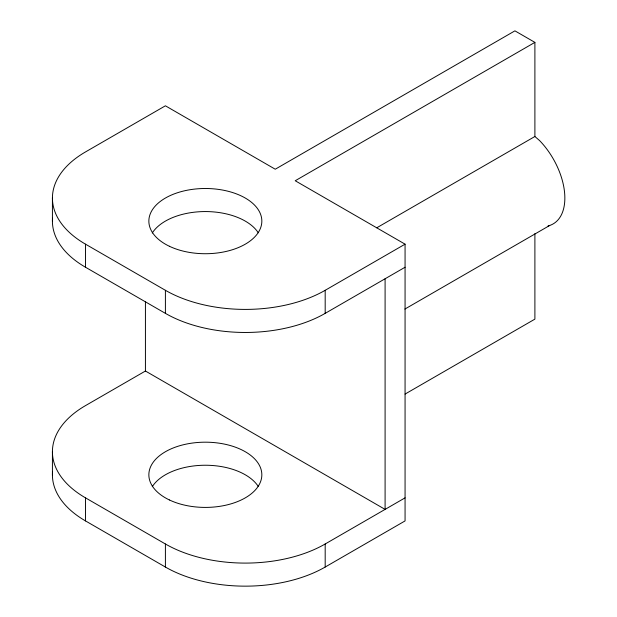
<?xml version="1.0" encoding="UTF-8"?>
<svg xmlns="http://www.w3.org/2000/svg" width="617" height="617" viewBox="0 0 617 617"><rect width="100%" height="100%" fill="white"/><g stroke="black" fill="none" stroke-linecap="round" stroke-linejoin="round"><path stroke-width="0.93" d="M548.035 225.945A56.494 32.616 60 0 0 564.563 192.357A56.494 32.616 60 0 0 539.62 140.607L534.893 136.504L534.893 42.38L295.219 180.75L405.068 244.17L405.068 520.918L325.182 567.046A112.98 65.232 0 0 1 165.402 567.046L85.508 520.918A112.98 65.232 0 0 1 52.522 471.951M376.771 227.789L534.893 136.504M385.093 278.768L385.093 509.387L145.427 371.018L85.508 405.608A112.98 65.232 0 0 0 85.508 497.857L85.508 520.918M534.893 42.38L514.917 30.85L275.251 169.22L165.402 105.8L85.508 151.929A112.98 65.232 0 0 0 85.508 244.17L165.402 290.298A112.98 65.232 0 0 0 325.182 290.298L405.068 244.17M52.522 218.271A112.98 65.232 0 0 0 85.508 267.238L165.402 313.359A112.98 65.232 0 0 0 325.182 313.359L405.068 267.238M404.899 309.063L549.701 225.467M405.068 394.078L534.893 319.128L534.893 233.658M85.508 497.857L165.402 543.986A112.98 65.232 0 0 0 325.182 543.986L405.068 497.857M325.182 290.298L325.182 313.359M325.182 543.986L325.182 567.046M165.402 290.298L165.402 313.359M165.402 543.986L165.402 567.046M145.427 301.829L145.427 371.018M85.508 244.17L85.508 267.238M52.422 198.049L52.422 221.11M52.422 451.737L52.422 474.797M152.283 486.674A56.494 32.616 0 0 1 205.153 465.241A56.494 32.616 0 0 1 258.276 486.466M152.283 232.987A56.494 32.616 0 0 1 205.153 211.562A56.494 32.616 0 0 1 258.276 232.779M169.374 499.947A56.494 32.616 0 0 0 261.053 480.203A56.494 32.616 0 0 0 185.609 444.24A56.494 32.616 0 0 0 169.374 499.947M169.374 246.26A56.494 32.616 0 0 0 261.053 226.524A56.494 32.616 0 0 0 185.609 190.553A56.494 32.616 0 0 0 169.374 246.26"/></g></svg>
